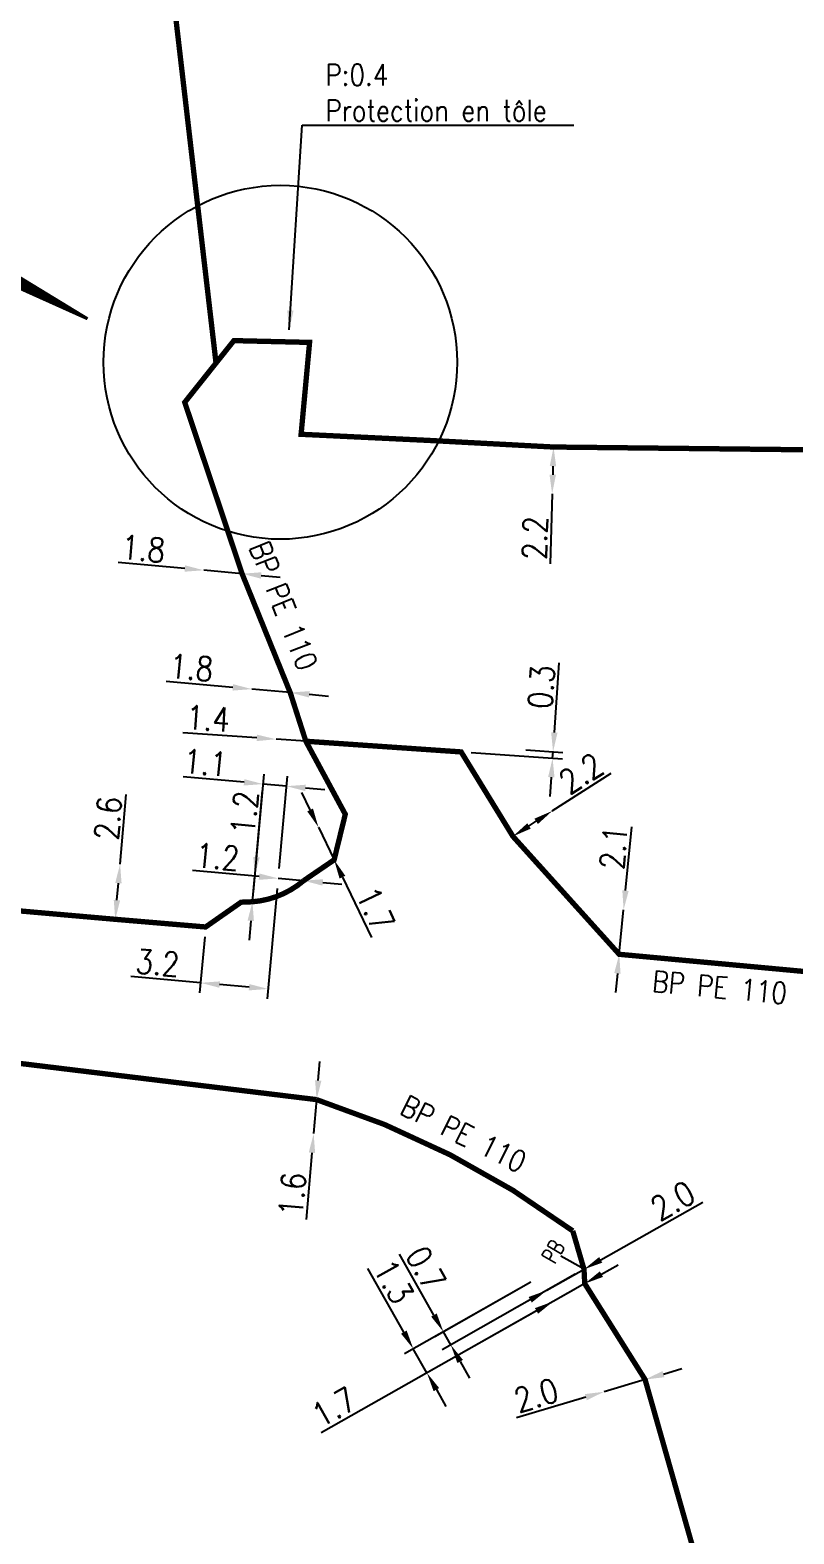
# Model space of a CAD drawing. Header units: millimetres. Extents: x 185000 to 186000, y 127990 to 129010.
# Drawn here: x 185110.4 to 185146.3, y 128600.3 to 128670.8 of the extents above; entities that cross this region are included whole.
import ezdxf
from ezdxf.enums import TextEntityAlignment as Align

# ---------------------------------------------------------------- set-up
doc = ezdxf.new("R2010")
doc.units = ezdxf.units.MM
doc.header["$PDMODE"] = 34
doc.linetypes.add('L_25_AP', pattern=[2000, 1000, 1000])
doc.linetypes.add('L_25_PE', pattern=[2000, 1000, 1000])
doc.layers.get('0').update_dxf_attribs({"linetype": 'CONTINUOUS'})
doc.layers.get('DEFPOINTS').update_dxf_attribs({"linetype": 'CONTINUOUS'})
for name, color, linetype in [('L_150', 1, 'CONTINUOUS'), ('L_340', 7, 'CONTINUOUS'), ('L_900', 7, 'CONTINUOUS')]:
    doc.layers.add(name, color=color, linetype=linetype)
doc.styles.add('G_ROMANS', font='ROMANS.SHX', dxfattribs={"width": 0.75})
doc.styles.get("Standard").update_dxf_attribs({"font": 'romans.shx', "width": 0.85})
doc.dimstyles.get("Standard").update_dxf_attribs({"dimtxt": 1.5, "dimasz": 1.2, "dimexe": 0.625, "dimexo": 0.625, "dimgap": 0.25, "dimtad": 1, "dimdec": 1, "dimzin": 0, "dimdsep": 46, "dimtxsty": 'Standard', "dimcen": -0.5, "dimadec": 0, "dimazin": 0, "dimtfac": 1, "dimtdec": 1, "dimtmove": 0, "dimatfit": 3, "dimfxl": 0, "dimtolj": 1, "dimtzin": 0, "dimarcsym": 0})

# ---------------------------------------------------------------- blocks, each defined once
blk = doc.blocks.new('*D485')
at = {"layer": 'DEFPOINTS', "color": 0, "linetype": 'Continuous', "transparency": 16777216}
for p in [(185123.864, 128620.696), (185123.726, 128619.102), (185123.726, 128619.102)]:
    blk.add_point(p, dxfattribs=at)
at = {"layer": 'L_150', "color": 0, "linetype": 'Continuous', "lineweight": -2, "transparency": 16777216}
for p, q in [((185123.943, 128621.593), (185124.021, 128622.489)), ((185123.864, 128620.696), (185123.726, 128619.102)), ((185123.647, 128618.205), (185123.375, 128615.075))]:
    blk.add_line(p, q, dxfattribs=at)
at = {"layer": 'L_150', "color": 0, "linetype": 'Continuous', "transparency": 16777216}
for points in [[(185123.793, 128621.606), (185124.092, 128621.58), (185123.864, 128620.696)], [(185123.498, 128618.219), (185123.797, 128618.192), (185123.726, 128619.102)]]:
    blk.add_solid(points, dxfattribs=at)
at = {"layer": 'L_150', "color": 0, "linetype": 'Continuous', "transparency": 16777216, "insert": (185122.725, 128616.257), "char_height": 1.125, "attachment_point": 5, "rotation": 85.02147}
blk.add_mtext('\\A1;1.6', dxfattribs=at)
blk = doc.blocks.new('*D488')
at = {"layer": 'DEFPOINTS', "color": 0, "linetype": 'Continuous', "transparency": 16777216}
for p in [(185118.576, 128645.519), (185118.576, 128645.519), (185120.369, 128645.357)]:
    blk.add_point(p, dxfattribs=at)
at = {"layer": 'L_150', "color": 0, "linetype": 'Continuous', "lineweight": -2, "transparency": 16777216}
for p, q in [((185117.68, 128645.6), (185114.551, 128645.884)), ((185120.369, 128645.357), (185118.576, 128645.519)), ((185121.265, 128645.276), (185122.162, 128645.195))]:
    blk.add_line(p, q, dxfattribs=at)
at = {"layer": 'L_150', "color": 0, "linetype": 'Continuous', "transparency": 16777216}
for points in [[(185117.694, 128645.75), (185117.667, 128645.451), (185118.576, 128645.519)], [(185121.279, 128645.425), (185121.252, 128645.126), (185120.369, 128645.357)]]:
    blk.add_solid(points, dxfattribs=at)
at = {"layer": 'L_150', "color": 0, "linetype": 'Continuous', "transparency": 16777216, "insert": (185115.735, 128646.53), "char_height": 1.125, "attachment_point": 5, "rotation": 354.82601}
blk.add_mtext('\\A1;1.8', dxfattribs=at)
blk = doc.blocks.new('*D489')
at = {"layer": 'DEFPOINTS', "color": 0, "linetype": 'Continuous', "transparency": 16777216}
for p in [(185120.834, 128639.946), (185120.834, 128639.946), (185122.627, 128639.783)]:
    blk.add_point(p, dxfattribs=at)
at = {"layer": 'L_150', "color": 0, "linetype": 'Continuous', "lineweight": -2, "transparency": 16777216}
for p, q in [((185119.938, 128640.027), (185116.809, 128640.31)), ((185122.627, 128639.783), (185120.834, 128639.946)), ((185123.523, 128639.702), (185124.42, 128639.621))]:
    blk.add_line(p, q, dxfattribs=at)
at = {"layer": 'L_150', "color": 0, "linetype": 'Continuous', "transparency": 16777216}
for points in [[(185119.951, 128640.176), (185119.924, 128639.877), (185120.834, 128639.946)], [(185123.537, 128639.852), (185123.51, 128639.553), (185122.627, 128639.783)]]:
    blk.add_solid(points, dxfattribs=at)
at = {"layer": 'L_150', "color": 0, "linetype": 'Continuous', "transparency": 16777216, "insert": (185117.993, 128640.956), "char_height": 1.125, "attachment_point": 5, "rotation": 354.82601}
blk.add_mtext('\\A1;1.8', dxfattribs=at)
blk = doc.blocks.new('*D490')
at = {"layer": 'DEFPOINTS', "color": 0, "linetype": 'Continuous', "transparency": 16777216}
for p in [(185134.924, 128634.234), (185134.924, 128634.234), (185133.076, 128633.041)]:
    blk.add_point(p, dxfattribs=at)
at = {"layer": 'L_150', "color": 0, "linetype": 'Continuous', "lineweight": -2, "transparency": 16777216}
for p, q in [((185134.924, 128634.234), (185137.68, 128636.011)), ((185133.832, 128633.529), (185134.168, 128633.746))]:
    blk.add_line(p, q, dxfattribs=at)
at = {"layer": 'L_150', "color": 0, "linetype": 'Continuous', "transparency": 16777216}
for points in [[(185133.751, 128633.655), (185133.913, 128633.403), (185133.076, 128633.041)], [(185134.087, 128633.872), (185134.249, 128633.62), (185134.924, 128634.234)]]:
    blk.add_solid(points, dxfattribs=at)
at = {"layer": 'L_150', "color": 0, "linetype": 'Continuous', "transparency": 16777216, "insert": (185136.274, 128635.996), "char_height": 1.125, "attachment_point": 5, "rotation": 32.82117}
blk.add_mtext('\\A1;2.2', dxfattribs=at)
blk = doc.blocks.new('*D491')
at = {"layer": 'DEFPOINTS', "color": 0, "linetype": 'Continuous', "transparency": 16777216}
for p in [(185123.95, 128633.47), (185123.95, 128633.47), (185124.687, 128631.938)]:
    blk.add_point(p, dxfattribs=at)
at = {"layer": 'L_150', "color": 0, "linetype": 'Continuous', "lineweight": -2, "transparency": 16777216}
for p, q in [((185123.56, 128634.281), (185123.169, 128635.092)), ((185123.95, 128633.47), (185124.687, 128631.938)), ((185125.077, 128631.127), (185126.439, 128628.296))]:
    blk.add_line(p, q, dxfattribs=at)
at = {"layer": 'L_150', "color": 0, "linetype": 'Continuous', "transparency": 16777216}
for points in [[(185123.695, 128634.346), (185123.425, 128634.216), (185123.95, 128633.47)], [(185125.212, 128631.192), (185124.942, 128631.062), (185124.687, 128631.938)]]:
    blk.add_solid(points, dxfattribs=at)
at = {"layer": 'L_150', "color": 0, "linetype": 'Continuous', "transparency": 16777216, "insert": (185126.629, 128629.631), "char_height": 1.125, "attachment_point": 5, "rotation": 295.6939}
blk.add_mtext('\\A1;1.7', dxfattribs=at)
blk = doc.blocks.new('*D492')
at = {"layer": 'DEFPOINTS', "color": 0, "linetype": 'Continuous', "transparency": 16777216}
for p in [(185114.645, 128631.741), (185114.645, 128631.741), (185114.418, 128629.151)]:
    blk.add_point(p, dxfattribs=at)
at = {"layer": 'L_150', "color": 0, "linetype": 'Continuous', "lineweight": -2, "transparency": 16777216}
for p, q in [((185114.645, 128631.741), (185114.931, 128635.007)), ((185114.497, 128630.048), (185114.567, 128630.845))]:
    blk.add_line(p, q, dxfattribs=at)
at = {"layer": 'L_150', "color": 0, "linetype": 'Continuous', "transparency": 16777216}
for points in [[(185114.417, 128630.858), (185114.716, 128630.832), (185114.645, 128631.741)], [(185114.348, 128630.061), (185114.646, 128630.035), (185114.418, 128629.151)]]:
    blk.add_solid(points, dxfattribs=at)
at = {"layer": 'L_150', "color": 0, "linetype": 'Continuous', "transparency": 16777216, "insert": (185114.08, 128633.888), "char_height": 1.125, "attachment_point": 5, "rotation": 84.99631}
blk.add_mtext('\\A1;2.6', dxfattribs=at)
blk = doc.blocks.new('*D496')
at = {"layer": 'DEFPOINTS', "color": 0, "linetype": 'Continuous', "transparency": 16777216}
for p in [(185138.27, 128629.6), (185138.27, 128629.6), (185138.065, 128627.51)]:
    blk.add_point(p, dxfattribs=at)
at = {"layer": 'L_150', "color": 0, "linetype": 'Continuous', "lineweight": -2, "transparency": 16777216}
for p, q in [((185138.358, 128630.496), (185138.651, 128633.487)), ((185138.065, 128627.51), (185138.27, 128629.6)), ((185137.977, 128626.614), (185137.889, 128625.719))]:
    blk.add_line(p, q, dxfattribs=at)
at = {"layer": 'L_150', "color": 0, "linetype": 'Continuous', "transparency": 16777216}
for points in [[(185138.209, 128630.51), (185138.507, 128630.481), (185138.27, 128629.6)], [(185137.828, 128626.629), (185138.127, 128626.6), (185138.065, 128627.51)]]:
    blk.add_solid(points, dxfattribs=at)
at = {"layer": 'L_150', "color": 0, "linetype": 'Continuous', "transparency": 16777216, "insert": (185137.802, 128632.512), "char_height": 1.125, "attachment_point": 5, "rotation": 84.40036}
blk.add_mtext('\\A1;2.1', dxfattribs=at)
blk = doc.blocks.new('*D538')
at = {"layer": 'DEFPOINTS', "color": 0, "linetype": 'Continuous', "transparency": 16777216}
for p in [(185134.982, 128651.298), (185134.916, 128649.099), (185134.916, 128649.099)]:
    blk.add_point(p, dxfattribs=at)
at = {"layer": 'L_150', "color": 0, "linetype": 'Continuous', "lineweight": -2, "transparency": 16777216}
for p, q in [((185134.955, 128650.398), (185134.943, 128649.998)), ((185134.916, 128649.099), (185134.817, 128645.821))]:
    blk.add_line(p, q, dxfattribs=at)
at = {"layer": 'L_150', "color": 0, "linetype": 'Continuous', "transparency": 16777216}
for points in [[(185134.805, 128650.402), (185135.105, 128650.393), (185134.982, 128651.298)], [(185134.793, 128650.003), (185135.093, 128649.994), (185134.916, 128649.099)]]:
    blk.add_solid(points, dxfattribs=at)
at = {"layer": 'L_150', "color": 0, "linetype": 'Continuous', "transparency": 16777216, "insert": (185134.103, 128647.033), "char_height": 1.125, "attachment_point": 5, "rotation": 88.27544}
blk.add_mtext('\\A1;2.2', dxfattribs=at)
blk = doc.blocks.new('*D543')
at = {"layer": 'DEFPOINTS', "color": 0, "linetype": 'Continuous', "transparency": 16777216}
for p in [(185133.22, 128637.13), (185130.646, 128637.001), (185134.959, 128637.012)]:
    blk.add_point(p, dxfattribs=at)
at = {"layer": 'L_150', "color": 0, "linetype": 'Continuous', "lineweight": -2, "transparency": 16777216}
for p, q in [((185135.02, 128637.91), (185135.243, 128641.181)), ((185133.688, 128637.098), (185135.426, 128636.98)), ((185131.114, 128636.969), (185135.406, 128636.677)), ((185134.938, 128636.709), (185134.959, 128637.012)), ((185134.877, 128635.811), (185134.816, 128634.913))]:
    blk.add_line(p, q, dxfattribs=at)
at = {"layer": 'L_150', "color": 0, "linetype": 'Continuous', "transparency": 16777216}
for points in [[(185134.87, 128637.92), (185135.17, 128637.899), (185134.959, 128637.012)], [(185134.727, 128635.821), (185135.027, 128635.801), (185134.938, 128636.709)]]:
    blk.add_solid(points, dxfattribs=at)
at = {"layer": 'L_150', "color": 0, "linetype": 'Continuous', "transparency": 16777216, "insert": (185134.414, 128640.045), "char_height": 1.125, "attachment_point": 5, "rotation": 86.10441}
blk.add_mtext('\\A1;0.3', dxfattribs=at)
blk = doc.blocks.new('*D544')
at = {"layer": 'DEFPOINTS', "color": 0, "linetype": 'Continuous', "transparency": 16777216}
for p in [(185122.06, 128631.07), (185123.255, 128630.962), (185123.255, 128630.962)]:
    blk.add_point(p, dxfattribs=at)
at = {"layer": 'L_150', "color": 0, "linetype": 'Continuous', "lineweight": -2, "transparency": 16777216}
for p, q in [((185121.164, 128631.151), (185118.035, 128631.434)), ((185123.255, 128630.962), (185122.06, 128631.07)), ((185124.151, 128630.881), (185125.048, 128630.799))]:
    blk.add_line(p, q, dxfattribs=at)
at = {"layer": 'L_150', "color": 0, "linetype": 'Continuous', "transparency": 16777216}
for points in [[(185121.177, 128631.301), (185121.15, 128631.002), (185122.06, 128631.07)], [(185124.165, 128631.03), (185124.138, 128630.731), (185123.255, 128630.962)]]:
    blk.add_solid(points, dxfattribs=at)
at = {"layer": 'L_150', "color": 0, "linetype": 'Continuous', "transparency": 16777216, "insert": (185119.219, 128632.08), "char_height": 1.125, "attachment_point": 5, "rotation": 354.82647}
blk.add_mtext('\\A1;1.2', dxfattribs=at)
blk = doc.blocks.new('*D545')
at = {"layer": 'DEFPOINTS', "color": 0, "linetype": 'Continuous', "transparency": 16777216}
for p in [(185122.452, 128635.394), (185122.06, 128631.07), (185120.856, 128629.974)]:
    blk.add_point(p, dxfattribs=at)
at = {"layer": 'L_150', "color": 0, "linetype": 'Continuous', "lineweight": -2, "transparency": 16777216}
for p, q in [((185120.46, 128635.575), (185117.603, 128635.833)), ((185120.899, 128630.441), (185121.398, 128635.96)), ((185122.102, 128631.537), (185122.494, 128635.861)), ((185122.452, 128635.394), (185121.356, 128635.493)), ((185123.348, 128635.313), (185124.244, 128635.232))]:
    blk.add_line(p, q, dxfattribs=at)
at = {"layer": 'L_150', "color": 0, "linetype": 'Continuous', "transparency": 16777216}
for points in [[(185120.473, 128635.724), (185120.446, 128635.425), (185121.356, 128635.493)], [(185123.361, 128635.462), (185123.334, 128635.164), (185122.452, 128635.394)]]:
    blk.add_solid(points, dxfattribs=at)
at = {"layer": 'L_150', "color": 0, "linetype": 'Continuous', "transparency": 16777216, "insert": (185118.651, 128636.491), "char_height": 1.125, "attachment_point": 5, "rotation": 354.82647}
blk.add_mtext('\\A1;1.1', dxfattribs=at)
blk = doc.blocks.new('*D546')
at = {"layer": 'DEFPOINTS', "color": 0, "linetype": 'Continuous', "transparency": 16777216}
for p in [(185120.964, 128631.169), (185120.964, 128631.169), (185120.856, 128629.974)]:
    blk.add_point(p, dxfattribs=at)
at = {"layer": 'L_150', "color": 0, "linetype": 'Continuous', "lineweight": -2, "transparency": 16777216}
for p, q in [((185121.046, 128632.066), (185121.329, 128635.195)), ((185120.856, 128629.974), (185120.964, 128631.169)), ((185120.775, 128629.078), (185120.694, 128628.181))]:
    blk.add_line(p, q, dxfattribs=at)
at = {"layer": 'L_150', "color": 0, "linetype": 'Continuous', "transparency": 16777216}
for points in [[(185120.896, 128632.079), (185121.195, 128632.052), (185120.964, 128631.169)], [(185120.626, 128629.091), (185120.925, 128629.064), (185120.856, 128629.974)]]:
    blk.add_solid(points, dxfattribs=at)
at = {"layer": 'L_150', "color": 0, "linetype": 'Continuous', "transparency": 16777216, "insert": (185120.481, 128634.146), "char_height": 1.125, "attachment_point": 5, "rotation": 84.82647}
blk.add_mtext('\\A1;1.2', dxfattribs=at)
blk = doc.blocks.new('*D547')
at = {"layer": 'DEFPOINTS', "color": 0, "linetype": 'Continuous', "transparency": 16777216}
for p in [(185122.06, 128631.07), (185118.658, 128628.792), (185121.591, 128625.886)]:
    blk.add_point(p, dxfattribs=at)
at = {"layer": 'L_150', "color": 0, "linetype": 'Continuous', "lineweight": -2, "transparency": 16777216}
for p, q in [((185122.018, 128630.603), (185121.548, 128625.419)), ((185118.615, 128628.325), (185118.378, 128625.706)), ((185118.42, 128626.173), (185115.155, 128626.468)), ((185120.694, 128625.967), (185119.317, 128626.091))]:
    blk.add_line(p, q, dxfattribs=at)
at = {"layer": 'L_150', "color": 0, "linetype": 'Continuous', "transparency": 16777216}
for points in [[(185119.33, 128626.241), (185119.303, 128625.942), (185118.42, 128626.173)], [(185120.708, 128626.116), (185120.681, 128625.817), (185121.591, 128625.886)]]:
    blk.add_solid(points, dxfattribs=at)
at = {"layer": 'L_150', "color": 0, "linetype": 'Continuous', "transparency": 16777216, "insert": (185116.407, 128627.108), "char_height": 1.125, "attachment_point": 5, "rotation": 354.82647}
blk.add_mtext('\\A1;3.2', dxfattribs=at)
blk = doc.blocks.new('*D548')
at = {"layer": 'DEFPOINTS', "color": 0, "linetype": 'Continuous', "transparency": 16777216}
for p in [(185121.965, 128637.596), (185121.965, 128637.596), (185123.361, 128637.501)]:
    blk.add_point(p, dxfattribs=at)
at = {"layer": 'L_150', "color": 0, "linetype": 'Continuous', "lineweight": -2, "transparency": 16777216}
for p, q in [((185121.067, 128637.658), (185117.584, 128637.897)), ((185123.361, 128637.501), (185121.965, 128637.596)), ((185124.259, 128637.439), (185125.157, 128637.377))]:
    blk.add_line(p, q, dxfattribs=at)
at = {"layer": 'L_150', "color": 0, "linetype": 'Continuous', "transparency": 16777216}
for points in [[(185121.077, 128637.808), (185121.056, 128637.508), (185121.965, 128637.596)], [(185124.269, 128637.589), (185124.249, 128637.289), (185123.361, 128637.501)]]:
    blk.add_solid(points, dxfattribs=at)
at = {"layer": 'L_150', "color": 0, "linetype": 'Continuous', "transparency": 16777216, "insert": (185118.777, 128638.567), "char_height": 1.125, "attachment_point": 5, "rotation": 356.07663}
blk.add_mtext('\\A1;1.4', dxfattribs=at)
blk = doc.blocks.new('*D179')
at = {"layer": 'DEFPOINTS', "color": 0, "linetype": 'Continuous', "transparency": 16777216}
for p in [(185139.278, 128607.568), (185137.36, 128606.999), (185137.36, 128606.999)]:
    blk.add_point(p, dxfattribs=at)
at = {"layer": 'L_150', "color": 0, "linetype": 'Continuous', "lineweight": -2, "transparency": 16777216}
for p, q in [((185139.278, 128607.568), (185137.36, 128606.999)), ((185140.141, 128607.824), (185141.003, 128608.08)), ((185136.498, 128606.743), (185133.24, 128605.776))]:
    blk.add_line(p, q, dxfattribs=at)
at = {"layer": 'L_150', "color": 0, "linetype": 'Continuous', "transparency": 16777216}
for points in [[(185140.098, 128607.968), (185140.183, 128607.68), (185139.278, 128607.568)], [(185136.455, 128606.887), (185136.54, 128606.599), (185137.36, 128606.999)]]:
    blk.add_solid(points, dxfattribs=at)
at = {"layer": 'L_150', "color": 0, "linetype": 'Continuous', "transparency": 16777216, "insert": (185134.167, 128606.834), "char_height": 1.125, "attachment_point": 5, "rotation": 16.5289}
blk.add_mtext('\\A1;2.0', dxfattribs=at)
blk = doc.blocks.new('L_340_13')
at = {"color": 0, "linetype": 'Continuous', "flags": 128}
blk.add_lwpolyline([(0, 0), (0, 1.25)], dxfattribs=at)
at = {"color": 0, "linetype": 'Continuous', "style": 'G_ROMANS', "width": 0.75}
blk.add_text('PB', height=0.75, dxfattribs=at).set_placement((0, 1.663), align=Align.MIDDLE)
at = {"color": 0, "linetype": 'Continuous', "width": 0.75, "flags": 3}
for tag, p in [('DEF_LEG', (0, -10)), ('DEF_COUP', (0, -12.5)), ('DEF_TYPE', (0, -15))]:
    blk.add_attdef(tag, text='', height=1.2, dxfattribs=at).set_placement(p, align=Align.MIDDLE)
blk = doc.blocks.new('*D272')
at = {"layer": 'DEFPOINTS', "color": 0, "linetype": 'Continuous', "transparency": 16777216}
for p in [(185136.412, 128612.738), (185134.326, 128612.363), (185129.814, 128609.81)]:
    blk.add_point(p, dxfattribs=at)
at = {"layer": 'L_340', "color": 0, "linetype": 'Continuous', "lineweight": -2, "transparency": 16777216}
for p, q in [((185129.37, 128610.593), (185127.756, 128613.446)), ((185136.004, 128612.507), (185129.75, 128608.969)), ((185133.918, 128612.132), (185129.406, 128609.579)), ((185130.158, 128609.2), (185129.814, 128609.81)), ((185130.601, 128608.417), (185131.045, 128607.634))]:
    blk.add_line(p, q, dxfattribs=at)
at = {"layer": 'L_340', "color": 0, "linetype": 'Continuous', "transparency": 16777216}
for points in [[(185129.501, 128610.667), (185129.24, 128610.519), (185129.814, 128609.81)], [(185130.732, 128608.491), (185130.471, 128608.343), (185130.158, 128609.2)]]:
    blk.add_solid(points, dxfattribs=at)
at = {"layer": 'L_340', "color": 0, "linetype": 'Continuous', "transparency": 16777216, "insert": (185128.994, 128612.781), "char_height": 1.125, "attachment_point": 5, "rotation": 299.49947}
blk.add_mtext('\\A1;0.7', dxfattribs=at)
blk = doc.blocks.new('*D273')
at = {"layer": 'DEFPOINTS', "color": 0, "linetype": 'Continuous', "transparency": 16777216}
for p in [(185136.412, 128612.738), (185134.671, 128611.753), (185134.671, 128611.753)]:
    blk.add_point(p, dxfattribs=at)
at = {"layer": 'L_340', "color": 0, "linetype": 'Continuous', "lineweight": -2, "transparency": 16777216}
for p, q in [((185137.195, 128613.181), (185141.98, 128615.888)), ((185134.671, 128611.753), (185136.412, 128612.738)), ((185133.887, 128611.31), (185133.104, 128610.867))]:
    blk.add_line(p, q, dxfattribs=at)
at = {"layer": 'L_340', "color": 0, "linetype": 'Continuous', "transparency": 16777216}
for points in [[(185137.121, 128613.312), (185137.269, 128613.051), (185136.412, 128612.738)], [(185133.814, 128611.441), (185133.961, 128611.18), (185134.671, 128611.753)]]:
    blk.add_solid(points, dxfattribs=at)
at = {"layer": 'L_340', "color": 0, "linetype": 'Continuous', "transparency": 16777216, "insert": (185140.575, 128615.956), "char_height": 1.125, "attachment_point": 5, "rotation": 29.49947}
blk.add_mtext('\\A1;2.0', dxfattribs=at)
blk = doc.blocks.new('*D274')
at = {"layer": 'DEFPOINTS', "color": 0, "linetype": 'Continuous', "transparency": 16777216}
for p in [(185134.326, 128612.363), (185136.446, 128612.068), (185128.402, 128609.011)]:
    blk.add_point(p, dxfattribs=at)
at = {"layer": 'L_150', "color": 0, "linetype": 'Continuous', "lineweight": -2, "transparency": 16777216}
for p, q in [((185127.959, 128609.795), (185126.276, 128612.769)), ((185133.918, 128612.132), (185127.994, 128608.78)), ((185136.038, 128611.837), (185128.635, 128607.649)), ((185129.042, 128607.88), (185128.402, 128609.011)), ((185129.486, 128607.096), (185129.929, 128606.313))]:
    blk.add_line(p, q, dxfattribs=at)
at = {"layer": 'L_150', "color": 0, "linetype": 'Continuous', "transparency": 16777216}
for points in [[(185128.09, 128609.868), (185127.829, 128609.721), (185128.402, 128609.011)], [(185129.616, 128607.17), (185129.355, 128607.023), (185129.042, 128607.88)]]:
    blk.add_solid(points, dxfattribs=at)
at = {"layer": 'L_150', "color": 0, "linetype": 'Continuous', "transparency": 16777216, "insert": (185127.481, 128612.163), "char_height": 1.125, "attachment_point": 5, "rotation": 299.49947}
blk.add_mtext('\\A1;1.3', dxfattribs=at)
blk = doc.blocks.new('*D275')
at = {"layer": 'DEFPOINTS', "color": 0, "linetype": 'Continuous', "transparency": 16777216}
for p in [(185136.446, 128612.068), (185134.966, 128611.231), (185134.966, 128611.231)]:
    blk.add_point(p, dxfattribs=at)
at = {"layer": 'L_150', "color": 0, "linetype": 'Continuous', "lineweight": -2, "transparency": 16777216}
for p, q in [((185137.229, 128612.511), (185138.013, 128612.955)), ((185136.446, 128612.068), (185134.966, 128611.231)), ((185134.183, 128610.788), (185124.076, 128605.07))]:
    blk.add_line(p, q, dxfattribs=at)
at = {"layer": 'L_150', "color": 0, "linetype": 'Continuous', "transparency": 16777216}
for points in [[(185137.155, 128612.642), (185137.303, 128612.381), (185136.446, 128612.068)], [(185134.109, 128610.919), (185134.257, 128610.657), (185134.966, 128611.231)]]:
    blk.add_solid(points, dxfattribs=at)
at = {"layer": 'L_150', "color": 0, "linetype": 'Continuous', "transparency": 16777216, "insert": (185124.682, 128606.275), "char_height": 1.125, "attachment_point": 5, "rotation": 29.49947}
blk.add_mtext('\\A1;1.7', dxfattribs=at)

msp = doc.modelspace()

# ---------------------------------------------------------------- linework, layer by layer
at = {"layer": 'L_150', "linetype": 'L_25_AP', "const_width": 0.25, "flags": 128}
msp.add_lwpolyline([(185113.307, 128705.308), (185118.286, 128662.609), (185119.146, 128655.236)], dxfattribs=at)
at = {"layer": 'L_150', "linetype": 'L_25_PE', "const_width": 0.25, "flags": 128}
for points in [[(185063.709, 128626.593), (185063.999, 128630.161), (185064.065, 128630.977), (185064.168, 128632.236), (185064.228, 128632.973), (185064.275, 128633.56), (185072.36, 128632.848), (185079.904, 128632.183), (185114.418, 128629.151), (185118.658, 128628.792), (185120.321, 128629.953), (185120.856, 128629.974, 0.158671), (185123.255, 128630.962), (185124.687, 128631.938), (185125.211, 128634.077), (185123.361, 128637.501), (185122.627, 128639.783), (185120.369, 128645.357), (185117.678, 128653.394), (185119.146, 128655.236), (185119.626, 128655.838), (185119.985, 128656.288), (185121.536, 128656.251), (185123.536, 128656.204), (185123.138, 128651.895), (185129.07, 128651.611), (185134.982, 128651.298), (185149.593, 128651.139), (185155.775, 128650.954), (185164.441, 128651.007), (185171.221, 128650.675), (185171.221, 128650.675), (185171.808, 128651.255)], [(185132.101, 128392), (185133.895, 128396.145), (185133.895, 128396.145), (185134.47, 128399.7), (185134.829, 128401.925), (185136.425, 128405.988), (185136.686, 128407.505), (185138.037, 128416.062), (185138.582, 128421.602), (185138.684, 128425.502), (185138.802, 128434.958), (185138.594, 128454.669), (185138.883, 128468.974, -0.034941), (185141.022, 128487.278), (185143.999, 128503.091), (185145.875, 128515.642), (185146.562, 128522.071), (185146.622, 128522.638), (185147.171, 128534.708), (185147.313, 128536.73), (185147.641, 128542.944), (185147.687, 128548.31), (185147.468, 128553.395), (185147.335, 128556.882), (185147.25, 128558.48), (185146.912, 128563.118), (185146.912, 128563.118), (185146.416, 128570.079), (185146.416, 128570.079), (185146.416, 128570.079), (185145.793, 128577.198), (185145.793, 128577.198), (185145.793, 128577.198), (185145.793, 128577.198), (185144.675, 128584.322), (185144.675, 128584.322), (185141.7, 128599.056), (185139.278, 128607.568), (185136.446, 128612.068), (185136.412, 128612.738), (185135.884, 128614.541, 0.081777), (185123.864, 128620.696), (185100.88, 128623.499), (185073.245, 128625.874), (185066.472, 128626.385), (185064.131, 128626.561), (185063.026, 128626.644), (185062.989, 128626.146), (185060.223, 128626.284), (185058.466, 128626.372), (185056.363, 128626.476), (185050.77, 128626.756)]]:
    msp.add_lwpolyline(points, format="xyb", dxfattribs=at)
at = {"layer": 'L_150', "linetype": 'L_25_PE', "flags": 128}
msp.add_lwpolyline([(185123.361, 128637.501, 0.25, 0.25, 0), (185130.646, 128637.001, 0.25, 0.25, 0), (185133.076, 128633.041, 0.25, 0.25, 0), (185138.065, 128627.51, 0.25, 0.25, 0), (185147.734, 128626.613, 0.25, 0.25, 0), (185158.467, 128625.378, 0.25, 0.25, 0), (185174.664, 128623.513, 0.25, 0.25, 0), (185188.01, 128620.494, 0.25, 0.25, 0), (185191.867, 128618.758, 0.25, 0.25, 0), (185207.763, 128615.527, 0.25, 0.25, 0), (185222.114, 128612.453, 0.25, 0.25, 0), (185224.45, 128612.082, 0.25, 0.25, 0), (185227.722, 128611.562, 0.25, 0.25, 0), (185231.33, 128611.407, 0.25, 0.25, 0), (185235.401, 128611.407, 0.25, 0.25, 0), (185235.363, 128612.288, 0.25, 0.25, 0), (185237.621, 128612.349, 0, 0, 0)], format="xyseb", dxfattribs=at)
at = {"layer": 'L_900', "color": 254, "linetype": 'Continuous'}
msp.add_lwpolyline([(185113.117, 128657.311, 0.145, 0.869, 0), (185107.991, 128660.01, 1.738, 0, 0), (185106.71, 128660.685, 1.738, 0, 0)], format="xyseb", dxfattribs=at)
at = {"layer": 'L_900'}
msp.add_circle((185122.164, 128655.272), 8.298, dxfattribs=at)

# ---------------------------------------------------------------- block references
at = {"layer": 'L_340', "rotation": 60.17349960254386}
msp.add_blockref('L_340_13', (185136.412, 128612.738), dxfattribs=at)

# ---------------------------------------------------------------- texts
at = {"layer": 'L_150', "linetype": 'Continuous', "width": 0.85}
for rotation, p in [(291.67678, (185122.312, 128643.855)), (354.70143, (185142.777, 128625.964)), (333.48425, (185130.759, 128619.088))]:
    msp.add_text('BP PE 110', height=1, rotation=rotation, dxfattribs=at).set_placement(p, align=Align.MIDDLE)
at = {"layer": 'L_900', "color": 1, "insert": (185124.281, 128666.578), "char_height": 1, "attachment_point": 7}
msp.add_mtext('P:0.4\\PProtection en tôle', dxfattribs=at)

# ---------------------------------------------------------------- dimensions: what is measured, and where the dimension line sits
at = {"layer": 'L_150', "linetype": 'Continuous'}
for base, p1, p2, angle, override, picture, middle, dimtype in [((185134.916, 128649.099), (185134.982, 128651.298), (185134.916, 128649.099), 88.27544, {"dimscale": 0.75}, '*D538', (185134.853, 128647.01), 160), ((185118.576, 128645.519), (185120.369, 128645.357), (185118.576, 128645.519), 174.82601, {"dimscale": 0.75}, '*D488', (185115.667, 128645.783), 161), ((185120.834, 128639.946), (185122.627, 128639.783), (185120.834, 128639.946), 174.82601, {"dimscale": 0.75}, '*D489', (185117.925, 128640.209), 161), ((185134.959, 128637.012), (185130.646, 128637.001), (185133.22, 128637.13), 266.10441, {"dimscale": 0.75}, '*D543', (185135.162, 128639.994), 160), ((185121.965, 128637.596), (185123.361, 128637.501), (185121.965, 128637.596), 356.07663, {"dimscale": 0.75}, '*D548', (185118.725, 128637.819), 160), ((185122.452, 128635.394), (185120.856, 128629.974), (185122.06, 128631.07), 174.82647, {"dimscale": 0.75}, '*D545', (185118.583, 128635.744), 160), ((185134.924, 128634.234), (185133.076, 128633.041), (185134.924, 128634.234), 32.82117, {"dimscale": 0.75}, '*D490', (185136.68, 128635.366), 161), ((185114.645, 128631.741), (185114.418, 128629.151), (185114.645, 128631.741), 84.99631, {"dimscale": 0.75}, '*D492', (185114.827, 128633.823), 161), ((185120.964, 128631.169), (185120.856, 128629.974), (185120.964, 128631.169), 264.82647, {"dimscale": 0.75}, '*D546', (185121.228, 128634.078), 160), ((185123.95, 128633.47), (185124.687, 128631.938), (185123.95, 128633.47), 115.6939, {"dimscale": 0.75}, '*D491', (185125.953, 128629.306), 161), ((185123.255, 128630.962), (185122.06, 128631.07), (185123.255, 128630.962), 174.82647, {"dimscale": 0.75}, '*D544', (185119.151, 128631.333), 160), ((185121.591, 128625.886), (185118.658, 128628.792), (185122.06, 128631.07), 174.82647, {"dimscale": 0.75}, '*D547', (185116.34, 128626.361), 160), ((185128.402, 128609.011), (185136.446, 128612.068), (185134.326, 128612.363), 299.49947, {"dimscale": 0.75, "dimatfit": 0}, '*D274', (185126.828, 128611.793), 160), ((185134.966, 128611.231), (185136.446, 128612.068), (185134.966, 128611.231), 29.49947, {"dimscale": 0.75, "dimatfit": 0}, '*D275', (185125.052, 128605.622), 160), ((185137.36, 128606.999), (185139.278, 128607.568), (185137.36, 128606.999), 16.5289, {"dimscale": 0.75}, '*D179', (185134.38, 128606.115), 160)]:
    dim = msp.add_linear_dim(base=base, p1=p1, p2=p2, angle=angle, dimstyle='Standard', override=override, dxfattribs=at)
    dim.commit()
    dim.dimension.update_dxf_attribs({"geometry": picture, "text_midpoint": middle, "dimtype": dimtype})
for p1, p2, picture, middle in [((185138.065, 128627.51), (185138.27, 128629.6), '*D496', (185137.802, 128632.512)), ((185123.864, 128620.696), (185123.726, 128619.102), '*D485', (185122.725, 128616.257))]:
    dim = msp.add_aligned_dim(p1=p1, p2=p2, distance=0, dimstyle='Standard', override={"dimscale": 0.75}, dxfattribs=at)
    dim.commit()
    dim.dimension.update_dxf_attribs({"geometry": picture, "text_midpoint": middle})
at = {"layer": 'L_340', "linetype": 'Continuous'}
for base, p2, angle, override, picture, middle in [((185134.671, 128611.753), (185134.671, 128611.753), 29.49947, {"dimscale": 0.75}, '*D273', (185140.945, 128615.303)), ((185129.814, 128609.81), (185134.326, 128612.363), 299.49947, {"dimscale": 0.75, "dimatfit": 0}, '*D272', (185128.342, 128612.411))]:
    dim = msp.add_linear_dim(base=base, p1=(185136.412, 128612.738), p2=p2, angle=angle, dimstyle='Standard', override=override, dxfattribs=at)
    dim.commit()
    dim.dimension.update_dxf_attribs({"geometry": picture, "text_midpoint": middle, "dimtype": 160})

# ---------------------------------------------------------------- leaders
at = {"layer": 'L_900', "color": 1, "annotation_type": 0, "has_hookline": 1, "hookline_direction": 0, "text_width": 11.657}
msp.add_leader([(185122.577, 128656.797), (185123.194, 128666.39), (185124.094, 128666.39)], dimstyle='Standard', override={"dimscale": 0.75}, dxfattribs=at)

doc.saveas('drawing.dxf')
